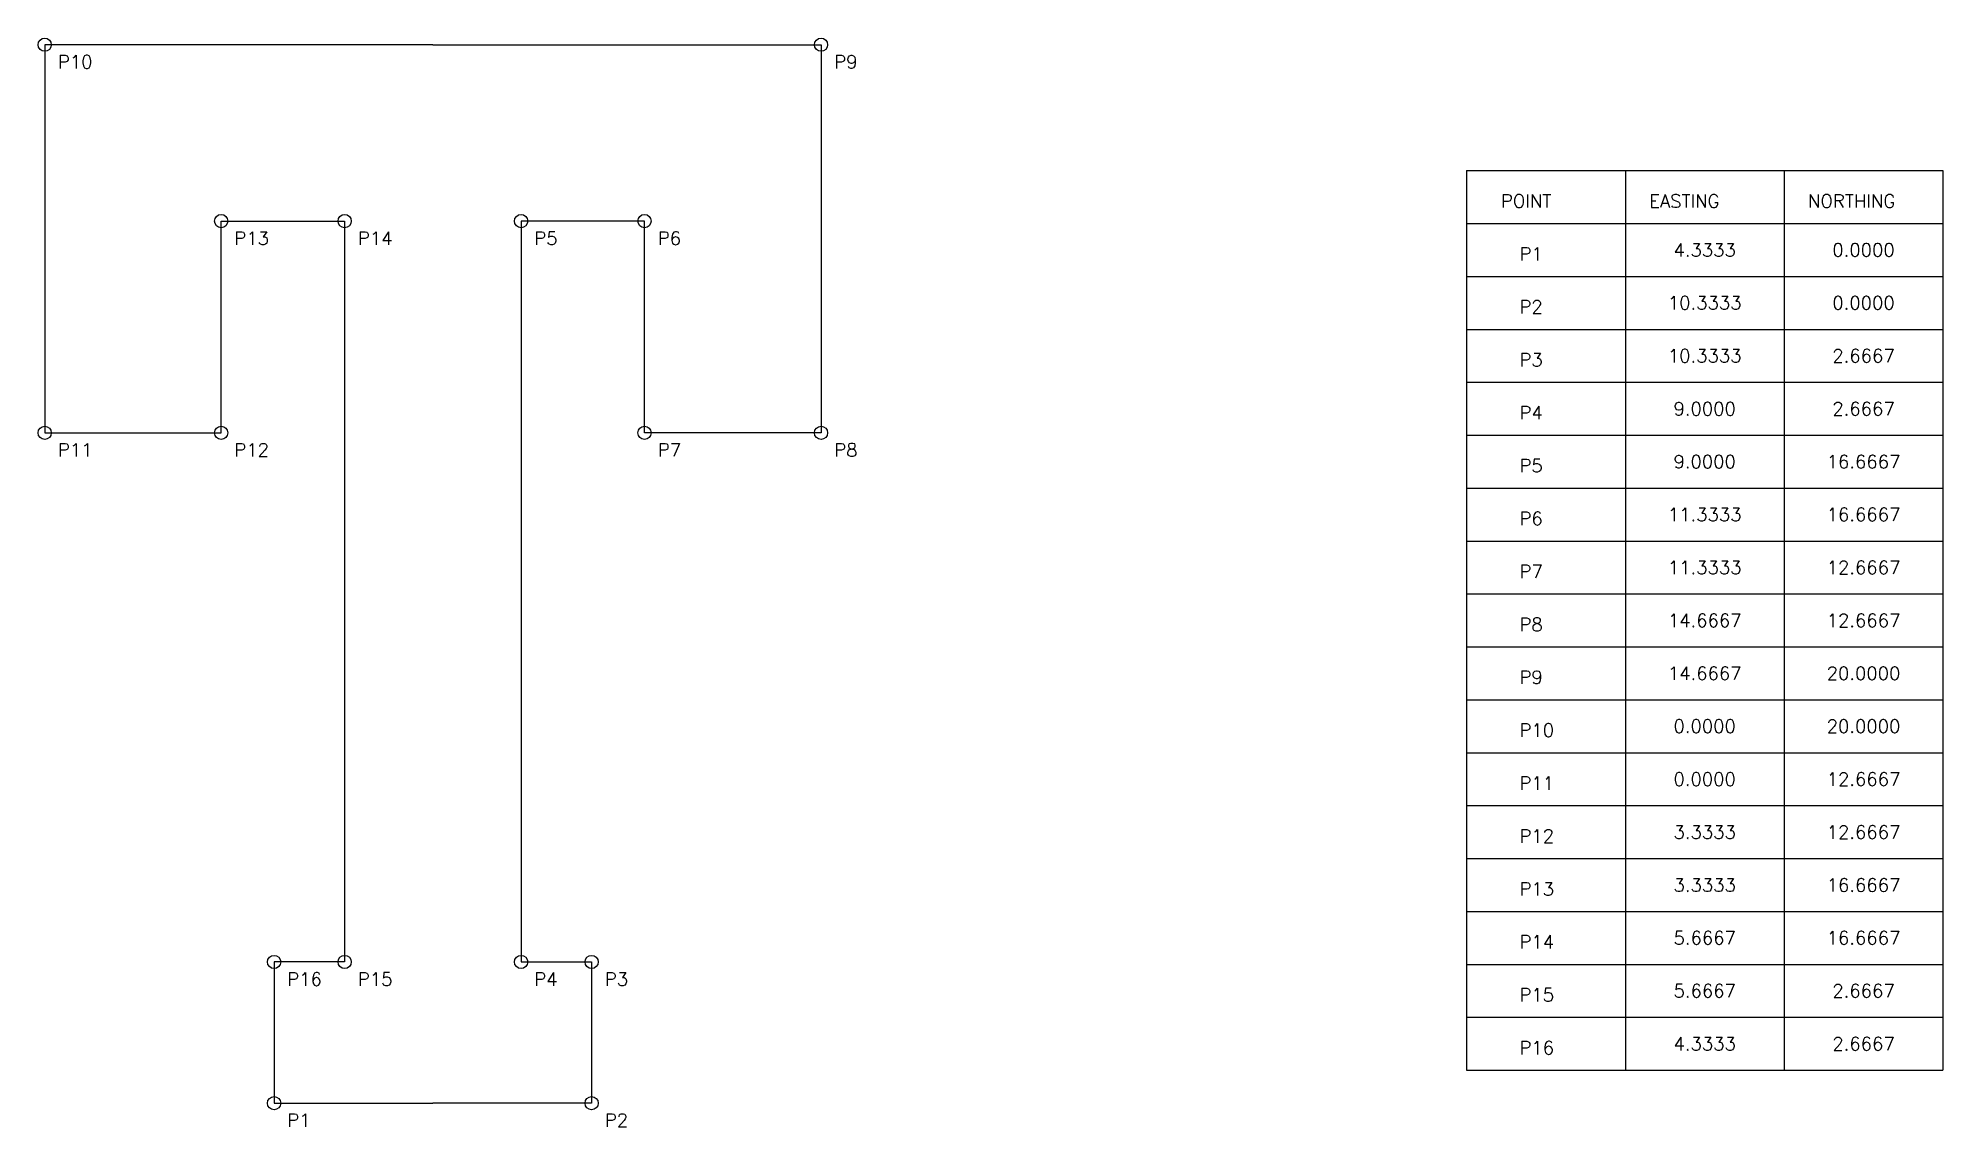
# Model space of a CAD drawing. Header units: inches. Extents: x -0.1 to 35.9, y -0.5 to 20.1.
import ezdxf
from ezdxf.enums import TextEntityAlignment as Align

# ---------------------------------------------------------------- set-up
doc = ezdxf.new("R2010")
doc.units = ezdxf.units.IN
doc.header["$MEASUREMENT"] = 0
doc.layers.add('LETTERE', color=7, linetype='Continuous')
doc.styles.add('romans', font='romans.shx', dxfattribs={"height": 0.25})

msp = doc.modelspace()

# ---------------------------------------------------------------- linework, layer by layer
for p, q in [((26.863, 17.621), (35.863, 17.621)), ((26.863, 17.621), (26.863, 14.621)), ((26.863, 17.621), (26.863, 0.621)), ((29.863, 17.621), (29.863, 14.621)), ((29.863, 17.621), (29.863, 0.621)), ((32.863, 17.621), (32.863, 14.621)), ((32.863, 17.621), (32.863, 0.621)), ((35.863, 17.621), (35.863, 14.621)), ((35.863, 17.621), (35.863, 0.621)), ((26.863, 16.621), (35.863, 16.621)), ((26.863, 15.621), (35.863, 15.621)), ((26.863, 14.621), (35.863, 14.621)), ((26.863, 13.621), (35.863, 13.621)), ((26.863, 12.621), (35.863, 12.621)), ((26.863, 11.621), (35.863, 11.621)), ((26.863, 10.621), (35.863, 10.621)), ((26.863, 9.621), (35.863, 9.621)), ((26.863, 8.621), (35.863, 8.621)), ((26.863, 7.621), (35.863, 7.621)), ((26.863, 6.621), (35.863, 6.621)), ((26.863, 5.621), (35.863, 5.621)), ((26.863, 4.621), (35.863, 4.621)), ((26.863, 3.621), (35.863, 3.621)), ((26.863, 2.621), (35.863, 2.621)), ((26.863, 1.621), (35.863, 1.621)), ((26.863, 0.621), (35.863, 0.621))]:
    msp.add_line(p, q)
at = {"color": 3}
for centre in [(0, 20), (14.667, 20), (3.333, 16.667), (5.667, 16.667), (9, 16.667), (11.333, 16.667), (0, 12.667), (3.333, 12.667), (11.333, 12.667), (14.667, 12.667), (4.333, 2.667), (5.667, 2.667), (9, 2.667), (10.333, 2.667), (4.333, 0), (10.333, 0)]:
    msp.add_circle(centre, 0.125, dxfattribs=at)
at = {"layer": 'LETTERE', "color": 1}
for points in [[(7.333, 20), (0, 20), (0, 12.667), (3.333, 12.667), (3.333, 16.667), (5.667, 16.667), (5.667, 2.667)], [(7.333, 20), (14.667, 20), (14.667, 12.667), (11.333, 12.667), (11.333, 16.667), (9, 16.667), (9, 2.667)], [(5.667, 2.667), (4.333, 2.667), (4.333, 0), (7.333, 0)], [(9, 2.667), (10.333, 2.667), (10.333, 0), (7.333, 0)]]:
    msp.add_lwpolyline(points, dxfattribs=at)

# ---------------------------------------------------------------- texts
at = {"style": 'romans'}
for s, p in [('P10', (0.25, 19.55)), ('P9', (14.917, 19.55)), ('POINT', (27.513, 16.921)), ('EASTING', (30.313, 16.921)), ('NORTHING', (33.313, 16.921)), ('P13', (3.583, 16.217)), ('P14', (5.917, 16.217)), ('P5', (9.25, 16.217)), ('P6', (11.583, 16.217)), ('P1', (27.863, 15.921)), ('P2', (27.863, 14.921)), ('P3', (27.863, 13.921)), ('P4', (27.863, 12.921)), ('P11', (0.25, 12.217)), ('P12', (3.583, 12.217)), ('P7', (11.583, 12.217)), ('P8', (14.917, 12.217)), ('P5', (27.863, 11.921)), ('P6', (27.863, 10.921)), ('P7', (27.863, 9.921)), ('P8', (27.863, 8.921)), ('P9', (27.863, 7.921)), ('P10', (27.863, 6.921)), ('P11', (27.863, 5.921)), ('P12', (27.863, 4.921)), ('P13', (27.863, 3.921)), ('P14', (27.863, 2.921)), ('P16', (4.583, 2.217)), ('P15', (5.917, 2.217)), ('P4', (9.25, 2.217)), ('P3', (10.583, 2.217)), ('P15', (27.863, 1.921)), ('P16', (27.863, 0.921)), ('P1', (4.583, -0.45)), ('P2', (10.583, -0.45))]:
    msp.add_text(s, height=0.25, dxfattribs=at).set_placement(p)
for s, p in [('4.3333', (31.363, 16.121)), ('0.0000', (34.363, 16.121)), ('10.3333', (31.363, 15.121)), ('0.0000', (34.363, 15.121)), ('10.3333', (31.363, 14.121)), ('2.6667', (34.363, 14.121)), ('9.0000', (31.363, 13.121)), ('2.6667', (34.363, 13.121)), ('9.0000', (31.363, 12.121)), ('16.6667', (34.363, 12.121)), ('11.3333', (31.363, 11.121)), ('16.6667', (34.363, 11.121)), ('11.3333', (31.363, 10.121)), ('12.6667', (34.363, 10.121)), ('14.6667', (31.363, 9.121)), ('12.6667', (34.363, 9.121)), ('14.6667', (31.363, 8.121)), ('20.0000', (34.363, 8.121)), ('0.0000', (31.363, 7.121)), ('20.0000', (34.363, 7.121)), ('0.0000', (31.363, 6.121)), ('12.6667', (34.363, 6.121)), ('3.3333', (31.363, 5.121)), ('12.6667', (34.363, 5.121)), ('3.3333', (31.363, 4.121)), ('16.6667', (34.363, 4.121)), ('5.6667', (31.363, 3.121)), ('16.6667', (34.363, 3.121)), ('5.6667', (31.363, 2.121)), ('2.6667', (34.363, 2.121)), ('4.3333', (31.363, 1.121)), ('2.6667', (34.363, 1.121))]:
    msp.add_text(s, height=0.25, dxfattribs=at).set_placement(p, align=Align.MIDDLE_CENTER)

doc.saveas('drawing.dxf')
